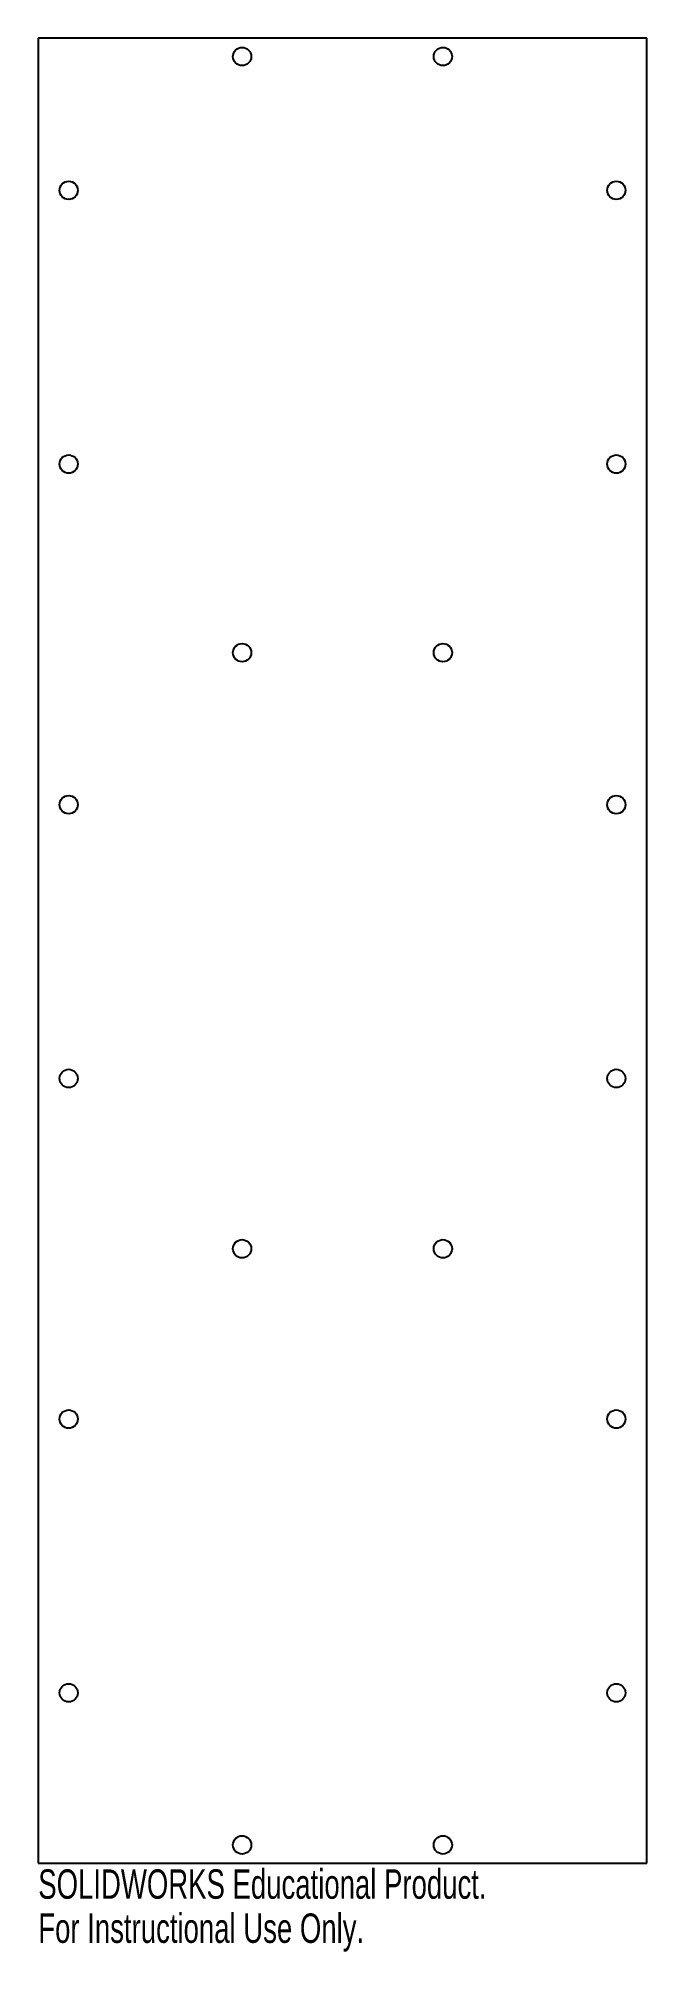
# Model space of a CAD drawing. Header units: millimetres. Extents: x -50 to 50, y -165 to 150.
import ezdxf

# ---------------------------------------------------------------- set-up
doc = ezdxf.new("R2010")
doc.units = ezdxf.units.MM
doc.styles.add('SLDTEXTSTYLE0', font='TXT', dxfattribs={"width": 0.7})

msp = doc.modelspace()

# ---------------------------------------------------------------- linework, layer by layer
at = {"color": 7, "linetype": 'Continuous', "lineweight": 25}
for p, q in [((50, 150), (-50, 150)), ((-50, 150), (-50, -150)), ((50, -150), (50, 150)), ((-50, -150), (50, -150))]:
    msp.add_line(p, q, dxfattribs=at)
for centre in [(-16.5, 147), (16.5, 147), (-45, 125), (45, 125), (-45, 80), (45, 80), (-16.5, 49), (16.5, 49), (-45, 24), (45, 24), (-45, -21), (45, -21), (-16.5, -49), (16.5, -49), (-45, -77), (45, -77), (-45, -122), (45, -122), (-16.5, -147), (16.5, -147)]:
    msp.add_circle(centre, 1.5, dxfattribs=at)

# ---------------------------------------------------------------- texts
at = {"color": 7, "linetype": 'Continuous', "char_height": 4.8336, "attachment_point": 1, "style": 'SLDTEXTSTYLE0'}
for s, insert in [('SOLIDWORKS Educational Product.', (-50, -151.02)), ('For Instructional Use Only.', (-50, -158.27))]:
    msp.add_mtext(s, dxfattribs=dict(at, insert=insert))

doc.saveas('drawing.dxf')
